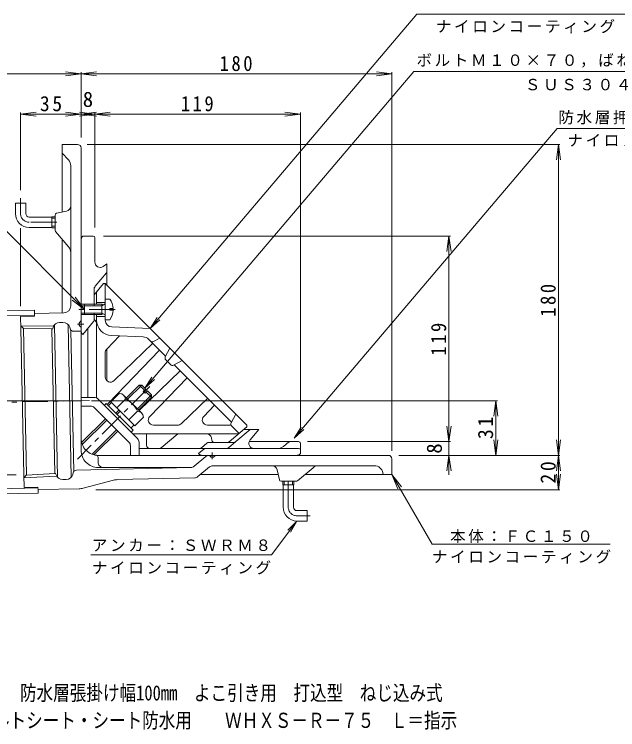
# Model space of a CAD drawing. Units: millimetres, scale not verified. Extents: x -336 to 510, y -413 to 394.
# Drawn here: x -123.4 to 226, y -412.7 to 1.6 of the extents above; entities that cross this region are included whole.
import ezdxf
from ezdxf.enums import TextEntityAlignment as Align

# ---------------------------------------------------------------- set-up
doc = ezdxf.new("R2010")
doc.units = ezdxf.units.MM
doc.header["$LTSCALE"] = 3
doc.linetypes.add('CHAIN1', pattern=[8, 5, -1, 1, -1])
doc.linetypes.add('DASHED1', pattern=[1.8, 1.2, -0.6])
for name, color, linetype, lineweight in [('0-0', 3, 'Continuous', 9), ('0-1', 2, 'Continuous', 9), ('0-2', 6, 'Continuous', 5), ('0-3', 7, 'Continuous', 9), ('0-4', 7, 'Continuous', 9), ('0-5', 7, 'Continuous', 9), ('0-9', 2, 'Continuous', 9), ('0-A', 2, 'Continuous', 9)]:
    doc.layers.add(name, color=color, linetype=linetype, lineweight=lineweight)
doc.layers.add('F-5', color=2, linetype='Continuous')
doc.styles.add('ＭＳ ゴシック', font='')
doc.styles.get('ＭＳ ゴシック').set_extended_font_data('MS Gothic')

msp = doc.modelspace()

# ---------------------------------------------------------------- linework, layer by layer
at = {"layer": '0-0'}
for p, q in [((-86.732, -73.862), (-95.732, -73.862)), ((-95.732, -112.973), (-95.732, -73.862)), ((-84.733, -175.738), (-84.732, -75.862)), ((-92.075, -82.783), (-95.732, -78.862)), ((-90.733, -167.351), (-90.732, -86.193)), ((-90.733, -109.455), (-90.733, -109.401)), ((-99.733, -114.664), (-99.732, -123.498)), ((-98.949, -113.687), (-93.082, -112.384)), ((-91.902, -133.193), (-99.499, -124.14)), ((-95.733, -171.372), (-95.732, -128.629)), ((-111.704, -173.198), (-119.702, -173.361)), ((-119.702, -173.361), (-119.559, -180.397)), ((-94.651, -171.35), (-111.734, -171.698)), ((-111.704, -173.198), (-111.734, -171.698)), ((-95.221, -176.863), (-97.186, -176.903)), ((-85.732, -177.294), (-85.732, -178.405)), ((-84.85, -176.06), (-85.615, -176.972)), ((-118.032, -180.413), (-119.589, -178.918)), ((-119.589, -178.918), (-100.687, -179.124)), ((-117.831, -265.304), (-119.559, -180.397)), ((-118.032, -180.413), (-116.312, -265.182)), ((-118.032, -180.413), (-101.629, -180.592)), ((-101.161, -180.597), (-100.972, -179.883)), ((-98.378, -266.572), (-100.175, -178.338)), ((-90.379, -266.409), (-92.176, -178.175)), ((-91.316, -179.685), (-91.042, -180.578)), ((-88.945, -263.187), (-90.611, -181.333)), ((-89.089, -181.989), (-84.733, -181.901)), ((-84.879, -179.465), (-85.586, -178.758)), ((-84.734, -250.862), (-84.733, -179.818)), ((-84.733, -222.205), (-141.701, -222.205)), ((-74.869, -257.862), (-74.869, -254.803)), ((-10.69, -253.862), (-74.732, -253.862)), ((-19.269, -260.186), (-12.569, -254.564)), ((-10.337, -254.008), (-9.63, -254.715)), ((-8.165, -254.862), (-9.276, -254.862)), ((-6.931, -253.979), (-7.844, -254.745)), ((-6.609, -253.862), (93.267, -253.862)), ((95.267, -255.861), (95.267, -264.861)), ((-87.456, -262.468), (-21.126, -260.886)), ((-74.734, -260.862), (-20.804, -260.862)), ((-17.024, -266.134), (-10.386, -260.564)), ((-8.457, -259.862), (85.168, -259.862)), ((25.861, -259.862), (25.807, -259.862)), ((-116.356, -265.228), (-99.923, -264.379)), ((-99.923, -264.379), (-99.455, -264.355)), ((-99.455, -264.355), (-99.238, -265.062)), ((-89.342, -263.957), (-89.582, -264.866)), ((-15.508, -264.861), (29.378, -264.861)), ((30.093, -268.079), (28.789, -262.211)), ((49.599, -261.031), (40.546, -268.628)), ((45.034, -264.861), (95.267, -264.861)), ((90.071, -263.881), (90.267, -264.861)), ((-117.894, -265.307), (-117.687, -272.387)), ((-93.368, -267.844), (-95.333, -267.884)), ((-83.587, -272.869), (-65.863, -268.224)), ((-18.881, -266.835), (-63.566, -267.9)), ((31.069, -268.862), (39.903, -268.862)), ((-109.688, -272.224), (-117.687, -272.387)), ((-109.658, -273.723), (-109.688, -272.224)), ((-85.919, -273.194), (-109.659, -273.677))]:
    msp.add_line(p, q, dxfattribs=at)
at = {"layer": '0-0', "linetype": 'DASHED1'}
for p, q in [((-90.732, -109.455), (-90.732, -136.407)), ((25.861, -259.861), (52.813, -259.861))]:
    msp.add_line(p, q, dxfattribs=at)
at = {"layer": '0-0', "linetype": 'CHAIN1'}
for p, q in [((-83.103, -177.862), (-86.86, -177.862)), ((-44.842, -213.971), (-86.857, -255.985)), ((-79.915, -222.107), (-153.106, -223.598)), ((-8.733, -252.233), (-8.733, -255.99))]:
    msp.add_line(p, q, dxfattribs=at)
at = {"layer": '0-0'}
for points in [[(-99.923, -264.379), (-101.629, -180.592), (-101.161, -180.597)], [(-116.312, -265.182), (-117.851, -266.785), (-98.923, -265.807)]]:
    msp.add_lwpolyline(points, dxfattribs=at)
for centre, radius, start, end in [((-86.732, -75.862), 2, 0, 90), ((-95.732, -86.193), 5, 359.99971, 43.00047), ((-93.733, -109.455), 3, 282.52797, 0), ((-98.733, -114.664), 1, 102.5282, 180.00284), ((-98.733, -123.498), 1, 180, 220.00017), ((-95.732, -136.407), 5, 0, 40.00017), ((-94.733, -167.351), 4, 271.16684, 359.99965), ((-97.105, -180.902), 4, 91.16704, 165.22115), ((-95.139, -180.862), 4, 17.11235, 91.16702), ((-85.232, -177.294), 0.5, 139.99892, 179.99681), ((-85.233, -175.738), 0.5, 320.0007, 359.99858), ((-89.13, -179.99), 2, 197.11235, 271.16702), ((-85.232, -178.404), 0.5, 180.00105, 225), ((-85.233, -179.818), 0.5, 0, 44.99799), ((-74.734, -243.862), 10, 179.99939, 270.00031), ((-74.734, -250.862), 10, 179.99928, 270.00029), ((-75.869, -254.803), 1, 0, 84.07614), ((-10.641, -256.862), 3, 90.00047, 130.00017), ((-10.69, -254.362), 0.5, 45.00198, 91.11858), ((-9.276, -254.362), 0.5, 225, 269.99893), ((-8.165, -254.362), 0.5, 270.00319, 310.00108), ((-6.609, -254.362), 0.5, 90, 129.9993), ((93.267, -255.861), 2, 0, 90), ((-71.869, -257.862), 3, 180, 270.00012), ((-21.198, -257.887), 3, 271.3656, 310.00017), ((-8.457, -262.862), 3, 90, 130.00003), ((25.861, -262.862), 3, 12.52797, 90), ((52.813, -264.861), 5, 90, 130.00017), ((85.168, -264.862), 5, 11.31006, 90), ((-95.415, -263.885), 4, 197.11235, 271.16628), ((-93.449, -263.845), 4, 271.16629, 345.22115), ((-87.408, -264.467), 2, 91.36562, 165.22299), ((-63.328, -277.897), 10, 91.3656, 104.68643), ((-18.952, -263.836), 3, 271.3656, 310.00055), ((31.069, -267.862), 1, 192.5282, 270.00284), ((39.903, -267.862), 1, 270, 310.00017), ((-86.123, -263.196), 10, 271.1667, 284.68655)]:
    msp.add_arc(centre, radius, start, end, dxfattribs=at)
at = {"layer": '0-1'}
for p, q in [((-84.03, -127.216), (-83.732, -126.861)), ((-77.732, -126.861), (-83.732, -126.861)), ((-76.732, -141.999), (-76.732, -127.861)), ((-84.734, -243.896), (-84.732, -129.144)), ((-72.011, -144.456), (-69.733, -142.861)), ((-69.733, -142.861), (-69.733, -155.361)), ((-69.967, -148.139), (-76.531, -155.962)), ((-77.233, -157.891), (-77.233, -167.23)), ((-77.233, -157.891), (-77.233, -167.23)), ((-82.733, -166.361), (-84.733, -166.361)), ((-82.733, -167.231), (-84.733, -167.231)), ((-82.733, -171.491), (-84.733, -171.491)), ((-82.733, -172.361), (-84.733, -172.361)), ((-77.233, -175.751), (-77.233, -171.49)), ((-77.233, -171.491), (-77.233, -175.751)), ((-77.467, -176.393), (-83.733, -183.861)), ((-80.733, -220.273), (-80.733, -180.286)), ((-83.854, -183.739), (-83.733, -183.861)), ((-69.733, -192.162), (-69.733, -210.664)), ((-77.137, -220.273), (-84.733, -220.273)), ((-52.025, -244.144), (-75.016, -221.152)), ((-79.208, -225.273), (-84.733, -225.273)), ((-57.025, -246.214), (-77.087, -226.152)), ((4.887, -245.893), (13.267, -238.861)), ((9.479, -238.861), (18.267, -238.861)), ((13.172, -244.932), (18.267, -238.861)), ((-46.842, -247.861), (-46.842, -241.361)), ((-38.424, -249.51), (-28.712, -241.361)), ((-56.146, -248.336), (-56.146, -253.861)), ((-51.146, -246.265), (-51.146, -253.861)), ((-14.942, -249.393), (-11.886, -246.829)), ((3.601, -246.361), (-10.601, -246.361)), ((0.716, -249.393), (4.887, -245.893)), ((36.248, -245.861), (12.642, -245.861)), ((35.605, -246.094), (32.511, -248.691)), ((41.267, -245.861), (36.248, -245.861)), ((42.267, -246.861), (42.267, -252.86)), ((-44.842, -249.861), (-51.146, -249.861)), ((-39.388, -249.861), (-44.842, -249.861)), ((-12.43, -249.861), (-39.388, -249.861)), ((-13.715, -250.329), (-16.733, -252.861)), ((-12.43, -249.861), (-0.57, -249.861)), ((15.471, -249.861), (-0.57, -249.861)), ((29.297, -249.861), (15.471, -249.861)), ((41.267, -249.861), (29.297, -249.861)), ((-75.534, -253.861), (39.983, -253.861)), ((-16.612, -252.982), (-16.733, -252.861)), ((41.912, -253.159), (42.267, -252.86)), ((41.912, -253.159), (42.267, -252.86))]:
    msp.add_line(p, q, dxfattribs=at)
for centre, radius, start, end in [((-81.732, -129.144), 3, 139.99971, 179.99899), ((-77.732, -127.861), 1, 0, 90), ((-73.732, -141.999), 3, 179.99953, 305.00427), ((-70.733, -147.497), 1, 320.0007, 0), ((-74.233, -157.891), 3, 140.0006, 180), ((-78.233, -175.751), 1, 320.00024, 0), ((-81.733, -181.618), 3, 180, 225.00249), ((-77.137, -223.273), 3, 45, 90), ((-79.208, -228.273), 3, 45, 90), ((-54.146, -246.265), 3, 0, 45), ((-59.146, -248.336), 3, 0, 45), ((-44.842, -247.861), 2, 180, 270), ((-10.601, -248.361), 2, 90, 129.99985), ((3.601, -244.361), 2, 270, 310.00017), ((15.471, -246.861), 3, 139.99907, 270), ((36.248, -246.861), 1, 90.00035, 129.99946), ((41.267, -246.861), 1, 0, 90.00035), ((-39.388, -248.361), 1.5, 270, 310.00017), ((-16.228, -247.861), 2, 270, 309.99985), ((-12.43, -251.861), 2, 90, 129.99994), ((-0.57, -247.861), 2, 270, 310.00017), ((29.297, -244.861), 5, 270, 309.99991), ((41.267, -250.861), 1, 0, 90), ((-14.49, -250.861), 3, 224.9977, 270), ((39.983, -250.86), 3, 270, 309.99908), ((39.983, -250.861), 3, 270, 309.99908)]:
    msp.add_arc(centre, radius, start, end, dxfattribs=at)
at = {"layer": '0-2'}
for p, q in [((-77.233, -160.915), (-71.733, -154.361)), ((-71.733, -154.361), (-70.733, -154.361)), ((-70.733, -165.361), (-70.733, -154.361)), ((-70.733, -154.361), (11.267, -236.361)), ((-75.733, -166.36), (-75.733, -159.128)), ((-70.733, -165.361), (-75.733, -165.361)), ((-75.733, -220.622), (-75.733, -172.36)), ((-70.733, -173.361), (-75.733, -173.361)), ((-70.733, -175.512), (-70.733, -173.361)), ((-44.733, -180.361), (-66.887, -179.509)), ((-69.891, -192.326), (-62.508, -184.681)), ((-48.841, -185.206), (-67.079, -184.505)), ((-42.69, -187.963), (-39.076, -186.018)), ((-39.22, -186.095), (-39.109, -185.984)), ((-43.23, -188.935), (-65.649, -210.586)), ((-45.498, -186.667), (-35.744, -196.421)), ((-70.733, -194.41), (-70.733, -208.428)), ((-39.217, -192.948), (-68.772, -223.553)), ((-35.957, -196.818), (-33.269, -191.825)), ((-32.962, -201.324), (-35.697, -198.589)), ((-31.19, -201.585), (-26.197, -198.896)), ((-30.794, -201.371), (2.428, -234.593)), ((-27.32, -204.845), (-51.175, -227.881)), ((-23.308, -208.857), (-44.958, -231.277)), ((-26.698, -235.519), (-11.41, -220.755)), ((-7.398, -224.767), (-13.684, -231.277)), ((2.215, -234.989), (4.903, -229.997)), ((-28.782, -236.361), (-42.8, -236.361)), ((-11.526, -236.361), (2.189, -236.361)), ((0.959, -246.01), (11.267, -237.361)), ((2.475, -236.761), (6.812, -241.099)), ((11.267, -236.361), (11.267, -237.361)), ((-54.733, -241.361), (5.954, -241.361)), ((-8.974, -245.155), (-9.251, -243.772)), ((-7.503, -246.361), (-0.005, -246.361))]:
    msp.add_line(p, q, dxfattribs=at)
at = {"layer": '0-2', "color": 4, "lineweight": 9}
for p, q in [((-68.133, -163.36), (-70.733, -163.36)), ((-70.733, -163.36), (-70.733, -175.36)), ((-82.733, -166.36), (-82.733, -172.36)), ((-72.733, -166.36), (-82.733, -166.36)), ((-72.733, -167.23), (-82.733, -167.23)), ((-72.733, -167.23), (-70.861, -166.178)), ((-72.733, -166.36), (-71.969, -166.801)), ((-72.733, -166.36), (-72.733, -172.36)), ((-68.133, -169.839), (-68.133, -168.881)), ((-66.144, -168.881), (-68.133, -168.881)), ((-66.144, -169.839), (-68.133, -169.839)), ((-72.733, -171.49), (-82.733, -171.49)), ((-72.733, -172.36), (-82.733, -172.36)), ((-72.733, -171.49), (-70.861, -172.543)), ((-72.733, -172.36), (-71.969, -171.92)), ((-68.133, -175.36), (-70.733, -175.36))]:
    msp.add_line(p, q, dxfattribs=at)
at = {"layer": '0-2', "linetype": 'CHAIN1'}
msp.add_line((-64.948, -169.361), (-86.458, -169.36), dxfattribs=at)
at = {"layer": '0-2'}
for centre, radius, start, end in [((-74.233, -159.674), 1.5, 140.00024, 179.99966), ((-78.733, -177.82), 3, 0, 59.99167), ((-66.733, -175.511), 9, 179.99989, 267.79736), ((-66.733, -175.512), 4, 180, 267.79758), ((-49.033, -190.203), 5, 44.99969, 87.79678), ((-43.401, -186.643), 1.5, 225.00101, 298.30215), ((-67.733, -194.41), 3, 136.00031, 180), ((-34.636, -197.529), 1.5, 151.69917, 225.00067), ((-31.901, -200.264), 1.5, 225.00067, 298.29955), ((-67.733, -208.428), 3, 180, 313.99992), ((-54.733, -220.361), 21, 179.99979, 180.2036), ((-66.614, -225.637), 3, 136.00008, 157.94907), ((-42.8, -233.361), 3, 135.99957, 269.9995), ((-11.526, -233.361), 3, 135.99957, 269.9995), ((-28.782, -233.361), 3, 270, 313.99899), ((3.535, -235.7), 1.5, 151.69922, 224.99966), ((-54.733, -220.361), 21, 269.79643, 269.9998), ((-12.193, -244.361), 3, 11.30984, 90), ((5.954, -239.861), 1.5, 269.99966, 309.99969), ((-7.503, -244.861), 1.5, 191.31015, 269.99966), ((-0.005, -244.861), 1.5, 269.99966, 309.99969)]:
    msp.add_arc(centre, radius, start, end, dxfattribs=at)
at = {"layer": '0-2', "color": 4, "lineweight": 9}
for centre, radius, start, end in [((-76.133, -169.361), 10, 2.74562, 36.86987), ((-70.983, -165.96), 0.25, 299.32918, 0), ((-76.133, -169.361), 10, 323.13013, 357.25438), ((-70.983, -172.761), 0.25, 0, 60.67082)]:
    msp.add_arc(centre, radius, start, end, dxfattribs=at)
at = {"layer": '0-3', "color": 4}
for p, q in [((-156.737, -170.614), (-111.775, -169.699)), ((-111.775, -169.699), (-111.734, -171.698)), ((-158.844, -173.658), (-111.714, -172.698)), ((-156.219, -273.625), (-109.678, -272.677)), ((-158.326, -276.669), (-109.617, -275.677)), ((-109.658, -273.677), (-109.617, -275.677))]:
    msp.add_line(p, q, dxfattribs=at)
at = {"layer": '0-4'}
for p, q in [((-209.669, -32.907), (-84.732, -32.907)), ((-84.732, -32.907), (-93.655, -31.732)), ((-84.732, -32.907), (-93.655, -34.082)), ((-84.732, -32.907), (-75.809, -31.732)), ((-84.732, -32.007), (-84.732, -69.862)), ((95.267, -32.907), (-84.732, -32.907)), ((-84.732, -32.907), (-75.809, -34.082)), ((95.267, -32.907), (86.344, -31.732)), ((95.267, -32.907), (86.344, -34.082)), ((95.267, -32.007), (95.267, -251.274)), ((-119.702, -56.198), (-110.779, -55.024)), ((-119.702, -55.298), (-119.702, -100.349)), ((-84.732, -56.198), (-119.702, -56.198)), ((-119.702, -56.198), (-110.779, -57.373)), ((-84.732, -56.198), (-93.655, -55.024)), ((-84.732, -56.198), (-93.655, -57.373)), ((-76.732, -56.198), (-85.655, -55.024)), ((-76.732, -56.198), (-85.655, -57.373)), ((-84.732, -56.198), (-75.809, -55.024)), ((-76.732, -56.198), (-84.732, -56.198)), ((-84.732, -56.198), (-75.809, -57.373)), ((-76.732, -56.198), (-67.809, -55.024)), ((-76.732, -55.298), (-76.732, -121.861)), ((42.267, -56.198), (-76.732, -56.198)), ((-76.732, -56.198), (-67.809, -57.373)), ((42.267, -56.198), (33.344, -55.024)), ((42.267, -56.198), (33.344, -57.373)), ((42.267, -55.298), (42.267, -238.861)), ((192.609, -73.862), (-81.139, -73.862)), ((191.709, -73.862), (190.534, -82.785)), ((191.709, -73.862), (191.709, -253.861)), ((191.709, -73.862), (192.883, -82.785)), ((-119.702, -122.191), (-119.702, -167.361)), ((129.22, -126.861), (-71.732, -126.861)), ((128.32, -126.861), (127.145, -135.784)), ((128.32, -245.861), (128.32, -126.861)), ((128.32, -126.861), (129.495, -135.784)), ((156.385, -222.205), (-78.733, -222.205)), ((155.485, -222.205), (154.311, -231.128)), ((155.485, -222.205), (156.66, -231.128)), ((155.485, -253.861), (155.485, -222.205)), ((128.32, -245.861), (127.145, -236.938)), ((128.32, -245.861), (129.495, -236.938)), ((129.22, -245.861), (46.381, -245.861)), ((128.32, -265.036), (128.32, -245.861)), ((155.485, -253.861), (154.311, -244.938)), ((155.485, -253.861), (156.66, -244.938)), ((191.709, -253.861), (190.534, -244.938)), ((191.709, -253.861), (192.883, -244.938)), ((192.609, -253.861), (99.267, -253.861)), ((128.32, -253.861), (127.145, -262.784)), ((128.32, -253.861), (129.495, -262.784)), ((191.709, -253.861), (190.534, -262.784)), ((191.709, -253.861), (191.709, -273.723)), ((191.709, -253.861), (192.883, -262.784)), ((191.709, -273.723), (190.534, -264.8)), ((191.709, -273.723), (192.883, -264.8)), ((-156.105, -265.182), (-122.312, -265.182)), ((192.609, -273.723), (-76.168, -273.723))]:
    msp.add_line(p, q, dxfattribs=at)
at = {"layer": '0-5'}
for p, q in [((109.775, 1.555), (-44.733, -180.361)), ((109.775, 1.555), (235.206, 1.555)), ((107.944, -31.547), (-47.807, -214.927)), ((107.944, -31.547), (298.134, -31.547)), ((-82.733, -169.361), (-217.812, -34.282)), ((190.972, -64.496), (38.631, -243.861)), ((190.972, -64.496), (306.386, -64.496)), ((-82.733, -169.361), (-89.873, -163.882)), ((-82.733, -169.361), (-88.212, -162.22)), ((-44.733, -180.361), (-40.665, -174.059)), ((-44.733, -180.361), (-39.173, -175.327)), ((-47.807, -214.927), (-43.74, -208.625)), ((-47.807, -214.927), (-42.247, -209.893)), ((38.631, -243.861), (42.699, -237.559)), ((38.631, -243.861), (44.191, -238.827)), ((95.267, -264.861), (118.646, -305.355)), ((95.267, -264.861), (100.746, -272.002)), ((95.267, -264.861), (98.711, -273.176)), ((40.267, -291.862), (25.537, -311.453)), ((40.267, -291.862), (35.016, -297.217)), ((40.267, -291.862), (36.581, -298.394)), ((118.646, -305.355), (221.735, -305.355)), ((-78.99, -311.453), (25.537, -311.453))]:
    msp.add_line(p, q, dxfattribs=at)
at = {"layer": '0-9', "linetype": 'CHAIN1'}
for p, q in [((-119.733, -113.861), (-119.733, -104.862)), ((-98.802, -118.862), (-114.733, -118.862)), ((35.267, -283.862), (35.267, -267.014)), ((40.267, -288.862), (47.868, -288.862))]:
    msp.add_line(p, q, dxfattribs=at)
at = {"layer": '0-9'}
for p, q in [((-116.733, -107.862), (-122.733, -107.862)), ((-122.733, -113.862), (-122.733, -107.862)), ((-116.733, -113.862), (-116.733, -107.862)), ((-114.733, -115.861), (-101.732, -115.861)), ((-101.732, -115.687), (-99.733, -115.687)), ((-101.732, -122.037), (-101.732, -115.687)), ((-101.732, -116.502), (-99.733, -116.502)), ((-114.733, -121.862), (-101.732, -121.862)), ((-101.732, -121.221), (-99.733, -121.221)), ((-101.732, -122.037), (-99.733, -122.037)), ((32.092, -270.861), (32.092, -268.862)), ((32.907, -270.861), (32.907, -268.862)), ((37.627, -270.861), (37.627, -268.862)), ((38.442, -270.861), (38.442, -268.862)), ((32.092, -270.861), (38.442, -270.861)), ((32.267, -283.862), (32.267, -270.861)), ((38.267, -283.862), (38.267, -270.861)), ((40.267, -285.862), (46.267, -285.862)), ((46.267, -285.862), (46.267, -291.862)), ((40.267, -291.862), (46.267, -291.862))]:
    msp.add_line(p, q, dxfattribs=at)
for centre, radius in [((-114.733, -113.862), 8), ((-114.733, -113.862), 2), ((40.267, -283.862), 8), ((40.267, -283.862), 2)]:
    msp.add_arc(centre, radius, 180, 270, dxfattribs=at)
at = {"layer": '0-9', "linetype": 'CHAIN1'}
for centre in [(-114.733, -113.861), (40.267, -283.862)]:
    msp.add_arc(centre, 5, 180, 270, dxfattribs=at)
at = {"layer": '0-A'}
for p, q in [((-58.476, -220.58), (-51.022, -213.126)), ((-57.768, -221.287), (-49.607, -213.127)), ((-51.022, -213.126), (-49.607, -213.127)), ((-48.016, -216.132), (-51.022, -213.126)), ((-47.309, -215.425), (-49.607, -213.127)), ((-62.503, -217.819), (-67.527, -222.843)), ((-60.135, -218.921), (-49.746, -229.31)), ((-52.112, -226.944), (-43.95, -218.783)), ((-48.723, -216.839), (-47.309, -215.425)), ((-47.663, -217.899), (-48.723, -216.839)), ((-47.663, -217.899), (-46.249, -216.485)), ((-43.951, -220.198), (-46.956, -217.192)), ((-43.95, -218.783), (-46.249, -216.485)), ((-43.95, -218.783), (-43.951, -220.198)), ((-68.871, -225.035), (-67.103, -223.267)), ((-53.668, -236.702), (-67.527, -222.843)), ((-59.033, -221.289), (-64.057, -226.313)), ((-51.405, -227.651), (-43.951, -220.198)), ((-71.275, -224.893), (-70.143, -223.762)), ((-54.587, -239.318), (-70.143, -223.762)), ((-64.539, -229.366), (-62.772, -227.598)), ((-63.832, -230.073), (-62.064, -228.305)), ((-52.114, -228.208), (-57.138, -233.232)), ((-48.644, -231.678), (-53.668, -236.702)), ((-84.383, -246.488), (-70.567, -232.672)), ((-84.029, -247.548), (-69.86, -233.379)), ((-78.352, -253.184), (-64.203, -239.036)), ((-77.284, -253.531), (-63.496, -239.743)), ((-55.86, -238.046), (-54.092, -236.278)), ((-55.718, -240.45), (-54.587, -239.318))]:
    msp.add_line(p, q, dxfattribs=at)
for centre, radius, start, end in [((-62.83, -221.616), 3.811, 4.92564, 85.07436), ((-64.714, -233.889), 13.822, 24.26926, 65.73074), ((-52.441, -232.005), 3.811, 4.92564, 85.07436)]:
    msp.add_arc(centre, radius, start, end, dxfattribs=at)

# ---------------------------------------------------------------- texts
at = {"layer": '0-4', "color": 2, "style": 'ＭＳ ゴシック'}
msp.add_text('8', height=8.798, dxfattribs=at).set_placement((-83.732, -54.698), align=Align.BOTTOM_LEFT)
msp.add_text('8', height=8.798, rotation=90, dxfattribs=at).set_placement((126.82, -252.861), align=Align.BOTTOM_LEFT)
at = {"layer": '0-4', "color": 2, "char_height": 8.798, "attachment_point": 7, "style": 'ＭＳ ゴシック'}
for s, insert in [('\\T1.27;\\W0.9;180', (-4.483, -31.407)), ('\\T1.27;\\W0.95;35', (-108.592, -54.698)), ('\\T1.27;\\W0.9;119', (-26.982, -54.698))]:
    msp.add_mtext(s, dxfattribs=dict(at, insert=insert))
at = {"layer": '0-4', "color": 2, "char_height": 8.798, "attachment_point": 7, "rotation": 90, "style": 'ＭＳ ゴシック'}
for s, insert in [('\\T1.27;\\W0.9;180', (190.209, -173.612)), ('\\T1.27;\\W0.9;119', (126.82, -196.111)), ('\\T1.27;\\W0.95;31', (153.985, -244.408)), ('\\T1.27;\\W0.95;20', (190.209, -270.167))]:
    msp.add_mtext(s, dxfattribs=dict(at, insert=insert))
at = {"layer": '0-5', "char_height": 6.598, "attachment_point": 7, "style": 'ＭＳ ゴシック'}
for s, insert in [('\\T1.17;ナイロンコーティング', (120.74, -9.428)), ('\\T1.17;ボルトＭ１０×７０，ばね座金，平座金', (109.476, -29.268)), ('\\T1.17;ＳＵＳ３０４', (172.289, -42.553)), ('\\T1.17;防水層押え：ＦＣ１５０', (191.679, -62.179)), ('\\T1.17;ナイロンコーティング', (196.929, -75.414)), ('\\T1.17;本体：ＦＣ１５０', (128.94, -304.674)), ('\\T1.17;アンカー：ＳＷＲＭ８', (-78.477, -309.525)), ('\\T1.17;ナイロンコーティング', (118.44, -316.555)), ('\\T1.17;ナイロンコーティング', (-78.477, -322.911))]:
    msp.add_mtext(s, dxfattribs=dict(at, insert=insert))
at = {"layer": 'F-5', "style": 'ＭＳ ゴシック', "width": 0.8}
for s, p in [('鋳鉄製高耐食性ルーフドレン\u3000防水層張掛け幅100mm\u3000よこ引き用\u3000打込型\u3000ねじ込み式', (-254.493, -398.415)), ('改質アスファルトシート・シート防水用\u3000\u3000ＷＨＸＳ－Ｒ－７５\u3000Ｌ＝指示', (-193.333, -414.322))]:
    msp.add_text(s, height=8.798, dxfattribs=at).set_placement(p, align=Align.BOTTOM_LEFT)

doc.saveas('drawing.dxf')
